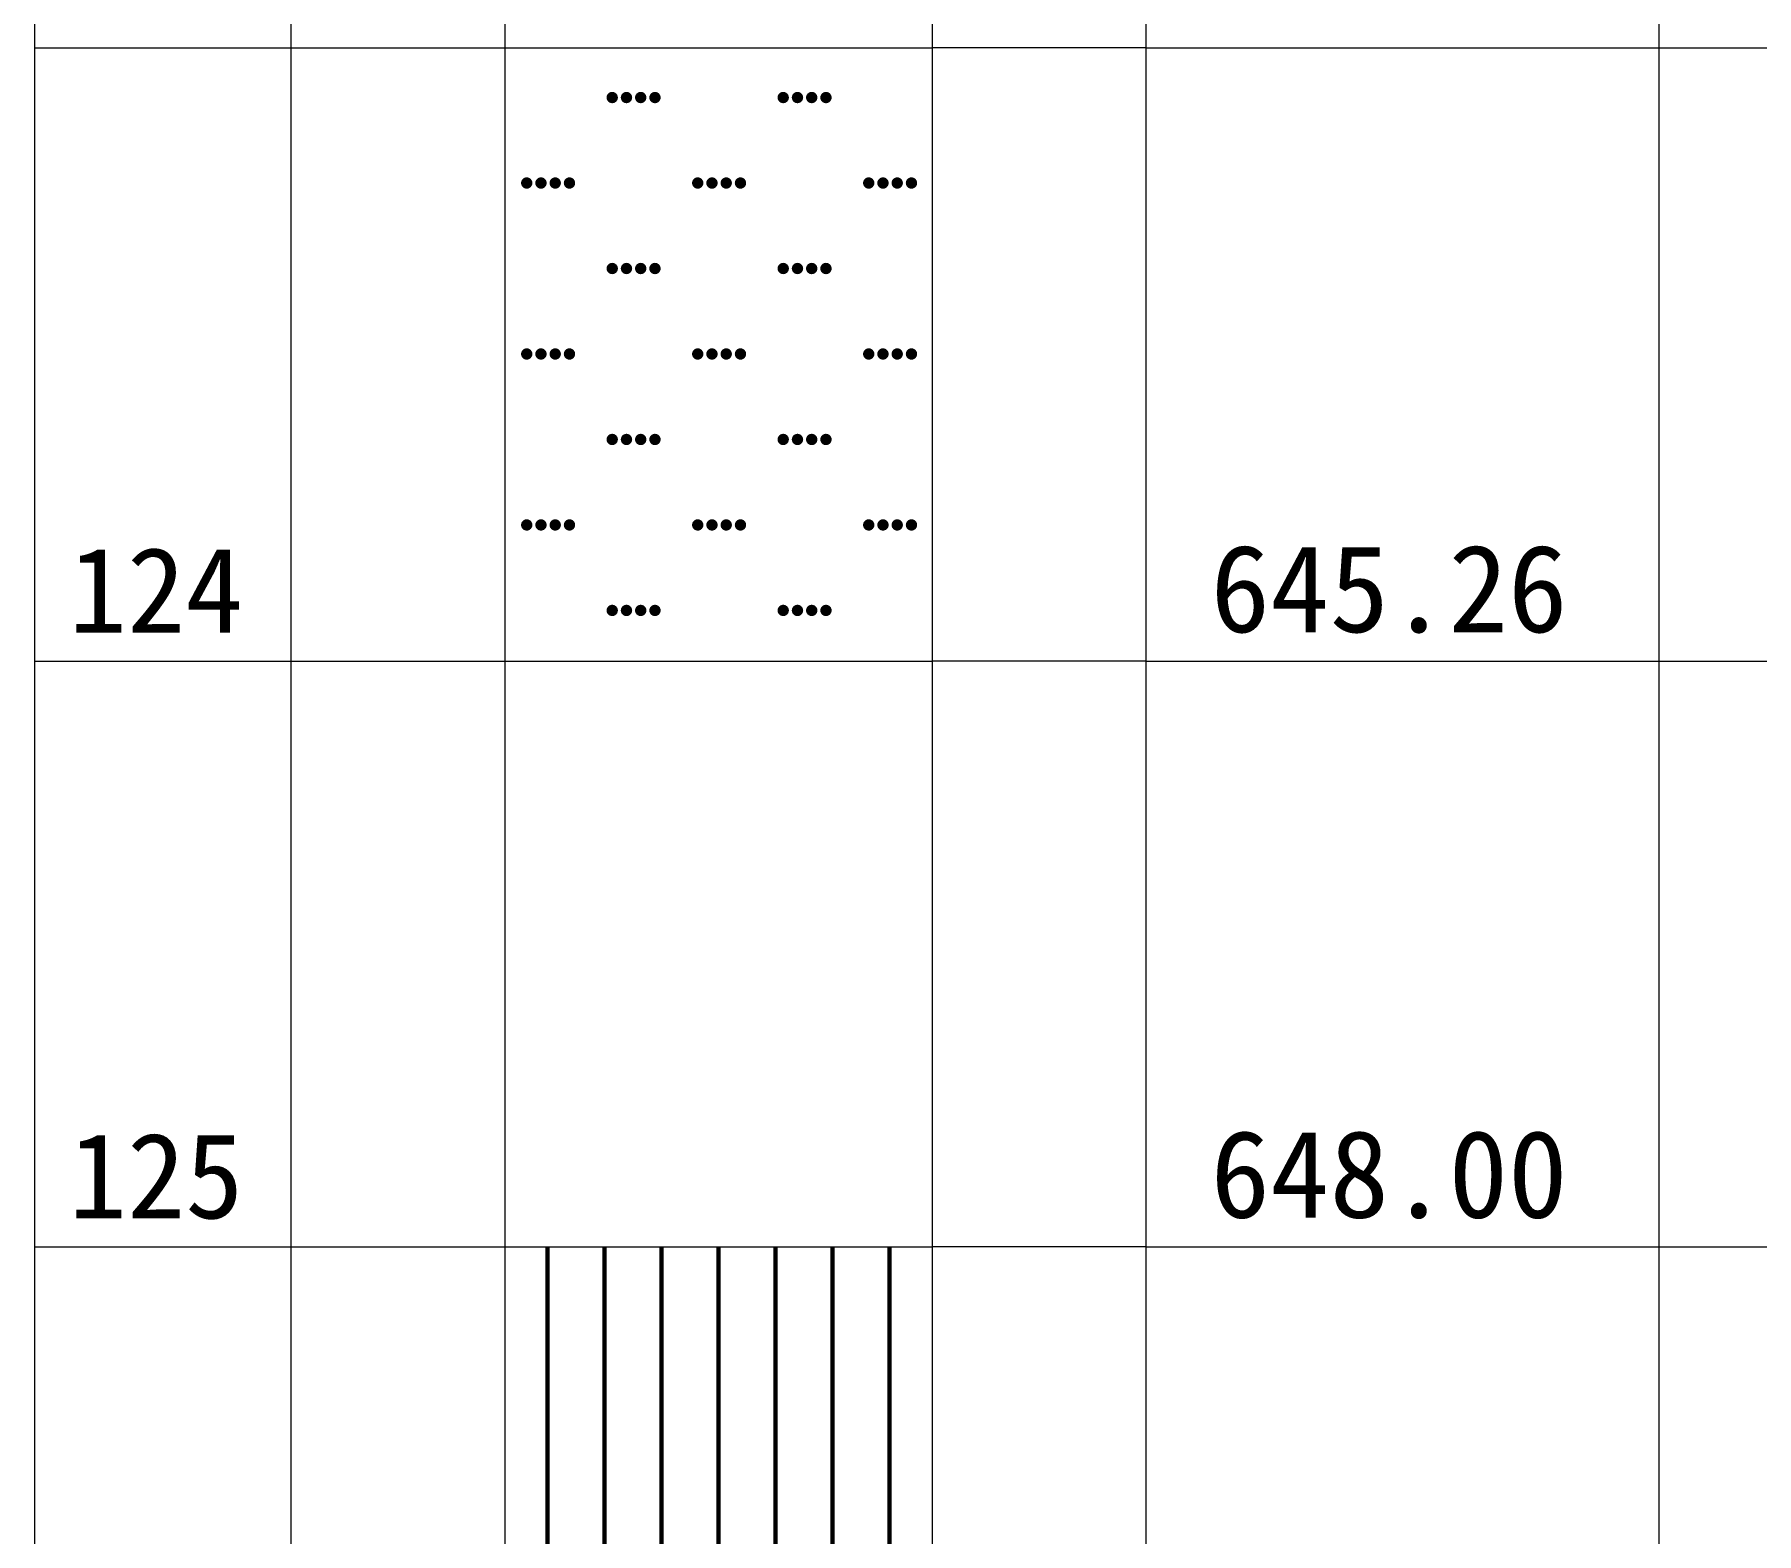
# Model space of a CAD drawing. Header units: inches. Extents: x -27 to 109, y -724 to 26.
# Drawn here: x 15.88 to 23.94, y -648.45 to -641.43 of the extents above; entities that cross this region are included whole.
import ezdxf

# ---------------------------------------------------------------- set-up
doc = ezdxf.new("R2010")
doc.units = ezdxf.units.IN
doc.header["$MEASUREMENT"] = 0
doc.layers.get('0').update_dxf_attribs({"lineweight": 0})
doc.styles.add('宋体', font='')
doc.styles.get('宋体').set_extended_font_data('宋体')

# ---------------------------------------------------------------- blocks, each defined once
blk = doc.blocks.new('lr_block_106')
at = {"true_color": 0x000000}
for points in [[(18.6105, -641.7326), (18.6114, -641.7257), (18.6105, -641.7187), (18.6078, -641.7123), (18.6035, -641.7069), (18.5981, -641.7026), (18.5917, -641.6999), (18.5847, -641.699), (18.5778, -641.6999), (18.5714, -641.7026), (18.5659, -641.7069), (18.5617, -641.7123), (18.559, -641.7187), (18.5581, -641.7257), (18.559, -641.7326), (18.5617, -641.739), (18.5659, -641.7445), (18.5714, -641.7487), (18.5778, -641.7514), (18.5847, -641.7523), (18.5917, -641.7514), (18.5981, -641.7487), (18.6035, -641.7445), (18.6078, -641.739)], [(18.6771, -641.7326), (18.6781, -641.7257), (18.6771, -641.7187), (18.6745, -641.7123), (18.6702, -641.7069), (18.6647, -641.7026), (18.6583, -641.6999), (18.6514, -641.699), (18.6445, -641.6999), (18.6381, -641.7026), (18.6326, -641.7069), (18.6283, -641.7123), (18.6257, -641.7187), (18.6247, -641.7257), (18.6257, -641.7326), (18.6283, -641.739), (18.6326, -641.7445), (18.6381, -641.7487), (18.6445, -641.7514), (18.6514, -641.7523), (18.6583, -641.7514), (18.6647, -641.7487), (18.6702, -641.7445), (18.6745, -641.739)], [(18.7438, -641.7326), (18.7447, -641.7257), (18.7438, -641.7187), (18.7411, -641.7123), (18.7369, -641.7069), (18.7314, -641.7026), (18.725, -641.6999), (18.7181, -641.699), (18.7111, -641.6999), (18.7047, -641.7026), (18.6993, -641.7069), (18.695, -641.7123), (18.6923, -641.7187), (18.6914, -641.7257), (18.6923, -641.7326), (18.695, -641.739), (18.6993, -641.7445), (18.7047, -641.7487), (18.7111, -641.7514), (18.7181, -641.7523), (18.725, -641.7514), (18.7314, -641.7487), (18.7369, -641.7445), (18.7411, -641.739)], [(18.8105, -641.7326), (18.8114, -641.7257), (18.8105, -641.7187), (18.8078, -641.7123), (18.8035, -641.7069), (18.7981, -641.7026), (18.7917, -641.6999), (18.7847, -641.699), (18.7778, -641.6999), (18.7714, -641.7026), (18.7659, -641.7069), (18.7617, -641.7123), (18.759, -641.7187), (18.7581, -641.7257), (18.759, -641.7326), (18.7617, -641.739), (18.7659, -641.7445), (18.7714, -641.7487), (18.7778, -641.7514), (18.7847, -641.7523), (18.7917, -641.7514), (18.7981, -641.7487), (18.8035, -641.7445), (18.8078, -641.739)], [(19.4105, -641.7326), (19.4114, -641.7257), (19.4105, -641.7187), (19.4078, -641.7123), (19.4035, -641.7069), (19.3981, -641.7026), (19.3917, -641.6999), (19.3847, -641.699), (19.3778, -641.6999), (19.3714, -641.7026), (19.3659, -641.7069), (19.3617, -641.7123), (19.359, -641.7187), (19.3581, -641.7257), (19.359, -641.7326), (19.3617, -641.739), (19.3659, -641.7445), (19.3714, -641.7487), (19.3778, -641.7514), (19.3847, -641.7523), (19.3917, -641.7514), (19.3981, -641.7487), (19.4035, -641.7445), (19.4078, -641.739)], [(19.4771, -641.7326), (19.4781, -641.7257), (19.4771, -641.7187), (19.4745, -641.7123), (19.4702, -641.7069), (19.4647, -641.7026), (19.4583, -641.6999), (19.4514, -641.699), (19.4445, -641.6999), (19.4381, -641.7026), (19.4326, -641.7069), (19.4283, -641.7123), (19.4257, -641.7187), (19.4247, -641.7257), (19.4257, -641.7326), (19.4283, -641.739), (19.4326, -641.7445), (19.4381, -641.7487), (19.4445, -641.7514), (19.4514, -641.7523), (19.4583, -641.7514), (19.4647, -641.7487), (19.4702, -641.7445), (19.4745, -641.739)], [(19.5438, -641.7326), (19.5447, -641.7257), (19.5438, -641.7187), (19.5411, -641.7123), (19.5369, -641.7069), (19.5314, -641.7026), (19.525, -641.6999), (19.5181, -641.699), (19.5111, -641.6999), (19.5047, -641.7026), (19.4993, -641.7069), (19.495, -641.7123), (19.4923, -641.7187), (19.4914, -641.7257), (19.4923, -641.7326), (19.495, -641.739), (19.4993, -641.7445), (19.5047, -641.7487), (19.5111, -641.7514), (19.5181, -641.7523), (19.525, -641.7514), (19.5314, -641.7487), (19.5369, -641.7445), (19.5411, -641.739)], [(19.6105, -641.7326), (19.6114, -641.7257), (19.6105, -641.7187), (19.6078, -641.7123), (19.6035, -641.7069), (19.5981, -641.7026), (19.5917, -641.6999), (19.5847, -641.699), (19.5778, -641.6999), (19.5714, -641.7026), (19.5659, -641.7069), (19.5617, -641.7123), (19.559, -641.7187), (19.5581, -641.7257), (19.559, -641.7326), (19.5617, -641.739), (19.5659, -641.7445), (19.5714, -641.7487), (19.5778, -641.7514), (19.5847, -641.7523), (19.5917, -641.7514), (19.5981, -641.7487), (19.6035, -641.7445), (19.6078, -641.739)], [(18.2105, -642.1326), (18.2114, -642.1257), (18.2105, -642.1187), (18.2078, -642.1123), (18.2035, -642.1069), (18.1981, -642.1026), (18.1917, -642.0999), (18.1847, -642.099), (18.1778, -642.0999), (18.1714, -642.1026), (18.1659, -642.1069), (18.1617, -642.1123), (18.159, -642.1187), (18.1581, -642.1257), (18.159, -642.1326), (18.1617, -642.139), (18.1659, -642.1445), (18.1714, -642.1487), (18.1778, -642.1514), (18.1847, -642.1523), (18.1917, -642.1514), (18.1981, -642.1487), (18.2035, -642.1445), (18.2078, -642.139)], [(18.2771, -642.1326), (18.2781, -642.1257), (18.2771, -642.1187), (18.2745, -642.1123), (18.2702, -642.1069), (18.2647, -642.1026), (18.2583, -642.0999), (18.2514, -642.099), (18.2445, -642.0999), (18.2381, -642.1026), (18.2326, -642.1069), (18.2283, -642.1123), (18.2257, -642.1187), (18.2247, -642.1257), (18.2257, -642.1326), (18.2283, -642.139), (18.2326, -642.1445), (18.2381, -642.1487), (18.2445, -642.1514), (18.2514, -642.1523), (18.2583, -642.1514), (18.2647, -642.1487), (18.2702, -642.1445), (18.2745, -642.139)], [(18.3438, -642.1326), (18.3447, -642.1257), (18.3438, -642.1187), (18.3411, -642.1123), (18.3369, -642.1069), (18.3314, -642.1026), (18.325, -642.0999), (18.3181, -642.099), (18.3111, -642.0999), (18.3047, -642.1026), (18.2993, -642.1069), (18.295, -642.1123), (18.2923, -642.1187), (18.2914, -642.1257), (18.2923, -642.1326), (18.295, -642.139), (18.2993, -642.1445), (18.3047, -642.1487), (18.3111, -642.1514), (18.3181, -642.1523), (18.325, -642.1514), (18.3314, -642.1487), (18.3369, -642.1445), (18.3411, -642.139)], [(18.4105, -642.1326), (18.4114, -642.1257), (18.4105, -642.1187), (18.4078, -642.1123), (18.4035, -642.1069), (18.3981, -642.1026), (18.3917, -642.0999), (18.3847, -642.099), (18.3778, -642.0999), (18.3714, -642.1026), (18.3659, -642.1069), (18.3617, -642.1123), (18.359, -642.1187), (18.3581, -642.1257), (18.359, -642.1326), (18.3617, -642.139), (18.3659, -642.1445), (18.3714, -642.1487), (18.3778, -642.1514), (18.3847, -642.1523), (18.3917, -642.1514), (18.3981, -642.1487), (18.4035, -642.1445), (18.4078, -642.139)], [(19.0105, -642.1326), (19.0114, -642.1257), (19.0105, -642.1187), (19.0078, -642.1123), (19.0035, -642.1069), (18.9981, -642.1026), (18.9917, -642.0999), (18.9847, -642.099), (18.9778, -642.0999), (18.9714, -642.1026), (18.9659, -642.1069), (18.9617, -642.1123), (18.959, -642.1187), (18.9581, -642.1257), (18.959, -642.1326), (18.9617, -642.139), (18.9659, -642.1445), (18.9714, -642.1487), (18.9778, -642.1514), (18.9847, -642.1523), (18.9917, -642.1514), (18.9981, -642.1487), (19.0035, -642.1445), (19.0078, -642.139)], [(19.0771, -642.1326), (19.0781, -642.1257), (19.0771, -642.1187), (19.0745, -642.1123), (19.0702, -642.1069), (19.0647, -642.1026), (19.0583, -642.0999), (19.0514, -642.099), (19.0445, -642.0999), (19.0381, -642.1026), (19.0326, -642.1069), (19.0283, -642.1123), (19.0257, -642.1187), (19.0247, -642.1257), (19.0257, -642.1326), (19.0283, -642.139), (19.0326, -642.1445), (19.0381, -642.1487), (19.0445, -642.1514), (19.0514, -642.1523), (19.0583, -642.1514), (19.0647, -642.1487), (19.0702, -642.1445), (19.0745, -642.139)], [(19.1438, -642.1326), (19.1447, -642.1257), (19.1438, -642.1187), (19.1411, -642.1123), (19.1369, -642.1069), (19.1314, -642.1026), (19.125, -642.0999), (19.1181, -642.099), (19.1111, -642.0999), (19.1047, -642.1026), (19.0993, -642.1069), (19.095, -642.1123), (19.0923, -642.1187), (19.0914, -642.1257), (19.0923, -642.1326), (19.095, -642.139), (19.0993, -642.1445), (19.1047, -642.1487), (19.1111, -642.1514), (19.1181, -642.1523), (19.125, -642.1514), (19.1314, -642.1487), (19.1369, -642.1445), (19.1411, -642.139)], [(19.2105, -642.1326), (19.2114, -642.1257), (19.2105, -642.1187), (19.2078, -642.1123), (19.2035, -642.1069), (19.1981, -642.1026), (19.1917, -642.0999), (19.1847, -642.099), (19.1778, -642.0999), (19.1714, -642.1026), (19.1659, -642.1069), (19.1617, -642.1123), (19.159, -642.1187), (19.1581, -642.1257), (19.159, -642.1326), (19.1617, -642.139), (19.1659, -642.1445), (19.1714, -642.1487), (19.1778, -642.1514), (19.1847, -642.1523), (19.1917, -642.1514), (19.1981, -642.1487), (19.2035, -642.1445), (19.2078, -642.139)], [(19.8105, -642.1326), (19.8114, -642.1257), (19.8105, -642.1187), (19.8078, -642.1123), (19.8035, -642.1069), (19.7981, -642.1026), (19.7917, -642.0999), (19.7847, -642.099), (19.7778, -642.0999), (19.7714, -642.1026), (19.7659, -642.1069), (19.7617, -642.1123), (19.759, -642.1187), (19.7581, -642.1257), (19.759, -642.1326), (19.7617, -642.139), (19.7659, -642.1445), (19.7714, -642.1487), (19.7778, -642.1514), (19.7847, -642.1523), (19.7917, -642.1514), (19.7981, -642.1487), (19.8035, -642.1445), (19.8078, -642.139)], [(19.8771, -642.1326), (19.8781, -642.1257), (19.8771, -642.1187), (19.8745, -642.1123), (19.8702, -642.1069), (19.8647, -642.1026), (19.8583, -642.0999), (19.8514, -642.099), (19.8445, -642.0999), (19.8381, -642.1026), (19.8326, -642.1069), (19.8283, -642.1123), (19.8257, -642.1187), (19.8247, -642.1257), (19.8257, -642.1326), (19.8283, -642.139), (19.8326, -642.1445), (19.8381, -642.1487), (19.8445, -642.1514), (19.8514, -642.1523), (19.8583, -642.1514), (19.8647, -642.1487), (19.8702, -642.1445), (19.8745, -642.139)], [(19.9438, -642.1326), (19.9447, -642.1257), (19.9438, -642.1187), (19.9411, -642.1123), (19.9369, -642.1069), (19.9314, -642.1026), (19.925, -642.0999), (19.9181, -642.099), (19.9111, -642.0999), (19.9047, -642.1026), (19.8993, -642.1069), (19.895, -642.1123), (19.8923, -642.1187), (19.8914, -642.1257), (19.8923, -642.1326), (19.895, -642.139), (19.8993, -642.1445), (19.9047, -642.1487), (19.9111, -642.1514), (19.9181, -642.1523), (19.925, -642.1514), (19.9314, -642.1487), (19.9369, -642.1445), (19.9411, -642.139)], [(20.0105, -642.1326), (20.0114, -642.1257), (20.0105, -642.1187), (20.0078, -642.1123), (20.0035, -642.1069), (19.9981, -642.1026), (19.9917, -642.0999), (19.9847, -642.099), (19.9778, -642.0999), (19.9714, -642.1026), (19.9659, -642.1069), (19.9617, -642.1123), (19.959, -642.1187), (19.9581, -642.1257), (19.959, -642.1326), (19.9617, -642.139), (19.9659, -642.1445), (19.9714, -642.1487), (19.9778, -642.1514), (19.9847, -642.1523), (19.9917, -642.1514), (19.9981, -642.1487), (20.0035, -642.1445), (20.0078, -642.139)], [(18.6105, -642.5326), (18.6114, -642.5257), (18.6105, -642.5187), (18.6078, -642.5123), (18.6035, -642.5069), (18.5981, -642.5026), (18.5917, -642.4999), (18.5847, -642.499), (18.5778, -642.4999), (18.5714, -642.5026), (18.5659, -642.5069), (18.5617, -642.5123), (18.559, -642.5187), (18.5581, -642.5257), (18.559, -642.5326), (18.5617, -642.539), (18.5659, -642.5445), (18.5714, -642.5487), (18.5778, -642.5514), (18.5847, -642.5523), (18.5917, -642.5514), (18.5981, -642.5487), (18.6035, -642.5445), (18.6078, -642.539)], [(18.6771, -642.5326), (18.6781, -642.5257), (18.6771, -642.5187), (18.6745, -642.5123), (18.6702, -642.5069), (18.6647, -642.5026), (18.6583, -642.4999), (18.6514, -642.499), (18.6445, -642.4999), (18.6381, -642.5026), (18.6326, -642.5069), (18.6283, -642.5123), (18.6257, -642.5187), (18.6247, -642.5257), (18.6257, -642.5326), (18.6283, -642.539), (18.6326, -642.5445), (18.6381, -642.5487), (18.6445, -642.5514), (18.6514, -642.5523), (18.6583, -642.5514), (18.6647, -642.5487), (18.6702, -642.5445), (18.6745, -642.539)], [(18.7438, -642.5326), (18.7447, -642.5257), (18.7438, -642.5187), (18.7411, -642.5123), (18.7369, -642.5069), (18.7314, -642.5026), (18.725, -642.4999), (18.7181, -642.499), (18.7111, -642.4999), (18.7047, -642.5026), (18.6993, -642.5069), (18.695, -642.5123), (18.6923, -642.5187), (18.6914, -642.5257), (18.6923, -642.5326), (18.695, -642.539), (18.6993, -642.5445), (18.7047, -642.5487), (18.7111, -642.5514), (18.7181, -642.5523), (18.725, -642.5514), (18.7314, -642.5487), (18.7369, -642.5445), (18.7411, -642.539)], [(18.8105, -642.5326), (18.8114, -642.5257), (18.8105, -642.5187), (18.8078, -642.5123), (18.8035, -642.5069), (18.7981, -642.5026), (18.7917, -642.4999), (18.7847, -642.499), (18.7778, -642.4999), (18.7714, -642.5026), (18.7659, -642.5069), (18.7617, -642.5123), (18.759, -642.5187), (18.7581, -642.5257), (18.759, -642.5326), (18.7617, -642.539), (18.7659, -642.5445), (18.7714, -642.5487), (18.7778, -642.5514), (18.7847, -642.5523), (18.7917, -642.5514), (18.7981, -642.5487), (18.8035, -642.5445), (18.8078, -642.539)], [(19.4105, -642.5326), (19.4114, -642.5257), (19.4105, -642.5187), (19.4078, -642.5123), (19.4035, -642.5069), (19.3981, -642.5026), (19.3917, -642.4999), (19.3847, -642.499), (19.3778, -642.4999), (19.3714, -642.5026), (19.3659, -642.5069), (19.3617, -642.5123), (19.359, -642.5187), (19.3581, -642.5257), (19.359, -642.5326), (19.3617, -642.539), (19.3659, -642.5445), (19.3714, -642.5487), (19.3778, -642.5514), (19.3847, -642.5523), (19.3917, -642.5514), (19.3981, -642.5487), (19.4035, -642.5445), (19.4078, -642.539)], [(19.4771, -642.5326), (19.4781, -642.5257), (19.4771, -642.5187), (19.4745, -642.5123), (19.4702, -642.5069), (19.4647, -642.5026), (19.4583, -642.4999), (19.4514, -642.499), (19.4445, -642.4999), (19.4381, -642.5026), (19.4326, -642.5069), (19.4283, -642.5123), (19.4257, -642.5187), (19.4247, -642.5257), (19.4257, -642.5326), (19.4283, -642.539), (19.4326, -642.5445), (19.4381, -642.5487), (19.4445, -642.5514), (19.4514, -642.5523), (19.4583, -642.5514), (19.4647, -642.5487), (19.4702, -642.5445), (19.4745, -642.539)], [(19.5438, -642.5326), (19.5447, -642.5257), (19.5438, -642.5187), (19.5411, -642.5123), (19.5369, -642.5069), (19.5314, -642.5026), (19.525, -642.4999), (19.5181, -642.499), (19.5111, -642.4999), (19.5047, -642.5026), (19.4993, -642.5069), (19.495, -642.5123), (19.4923, -642.5187), (19.4914, -642.5257), (19.4923, -642.5326), (19.495, -642.539), (19.4993, -642.5445), (19.5047, -642.5487), (19.5111, -642.5514), (19.5181, -642.5523), (19.525, -642.5514), (19.5314, -642.5487), (19.5369, -642.5445), (19.5411, -642.539)], [(19.6105, -642.5326), (19.6114, -642.5257), (19.6105, -642.5187), (19.6078, -642.5123), (19.6035, -642.5069), (19.5981, -642.5026), (19.5917, -642.4999), (19.5847, -642.499), (19.5778, -642.4999), (19.5714, -642.5026), (19.5659, -642.5069), (19.5617, -642.5123), (19.559, -642.5187), (19.5581, -642.5257), (19.559, -642.5326), (19.5617, -642.539), (19.5659, -642.5445), (19.5714, -642.5487), (19.5778, -642.5514), (19.5847, -642.5523), (19.5917, -642.5514), (19.5981, -642.5487), (19.6035, -642.5445), (19.6078, -642.539)], [(18.2105, -642.9326), (18.2114, -642.9257), (18.2105, -642.9187), (18.2078, -642.9123), (18.2035, -642.9069), (18.1981, -642.9026), (18.1917, -642.8999), (18.1847, -642.899), (18.1778, -642.8999), (18.1714, -642.9026), (18.1659, -642.9069), (18.1617, -642.9123), (18.159, -642.9187), (18.1581, -642.9257), (18.159, -642.9326), (18.1617, -642.939), (18.1659, -642.9445), (18.1714, -642.9487), (18.1778, -642.9514), (18.1847, -642.9523), (18.1917, -642.9514), (18.1981, -642.9487), (18.2035, -642.9445), (18.2078, -642.939)], [(18.2771, -642.9326), (18.2781, -642.9257), (18.2771, -642.9187), (18.2745, -642.9123), (18.2702, -642.9069), (18.2647, -642.9026), (18.2583, -642.8999), (18.2514, -642.899), (18.2445, -642.8999), (18.2381, -642.9026), (18.2326, -642.9069), (18.2283, -642.9123), (18.2257, -642.9187), (18.2247, -642.9257), (18.2257, -642.9326), (18.2283, -642.939), (18.2326, -642.9445), (18.2381, -642.9487), (18.2445, -642.9514), (18.2514, -642.9523), (18.2583, -642.9514), (18.2647, -642.9487), (18.2702, -642.9445), (18.2745, -642.939)], [(18.3438, -642.9326), (18.3447, -642.9257), (18.3438, -642.9187), (18.3411, -642.9123), (18.3369, -642.9069), (18.3314, -642.9026), (18.325, -642.8999), (18.3181, -642.899), (18.3111, -642.8999), (18.3047, -642.9026), (18.2993, -642.9069), (18.295, -642.9123), (18.2923, -642.9187), (18.2914, -642.9257), (18.2923, -642.9326), (18.295, -642.939), (18.2993, -642.9445), (18.3047, -642.9487), (18.3111, -642.9514), (18.3181, -642.9523), (18.325, -642.9514), (18.3314, -642.9487), (18.3369, -642.9445), (18.3411, -642.939)], [(18.4105, -642.9326), (18.4114, -642.9257), (18.4105, -642.9187), (18.4078, -642.9123), (18.4035, -642.9069), (18.3981, -642.9026), (18.3917, -642.8999), (18.3847, -642.899), (18.3778, -642.8999), (18.3714, -642.9026), (18.3659, -642.9069), (18.3617, -642.9123), (18.359, -642.9187), (18.3581, -642.9257), (18.359, -642.9326), (18.3617, -642.939), (18.3659, -642.9445), (18.3714, -642.9487), (18.3778, -642.9514), (18.3847, -642.9523), (18.3917, -642.9514), (18.3981, -642.9487), (18.4035, -642.9445), (18.4078, -642.939)], [(19.0105, -642.9326), (19.0114, -642.9257), (19.0105, -642.9187), (19.0078, -642.9123), (19.0035, -642.9069), (18.9981, -642.9026), (18.9917, -642.8999), (18.9847, -642.899), (18.9778, -642.8999), (18.9714, -642.9026), (18.9659, -642.9069), (18.9617, -642.9123), (18.959, -642.9187), (18.9581, -642.9257), (18.959, -642.9326), (18.9617, -642.939), (18.9659, -642.9445), (18.9714, -642.9487), (18.9778, -642.9514), (18.9847, -642.9523), (18.9917, -642.9514), (18.9981, -642.9487), (19.0035, -642.9445), (19.0078, -642.939)], [(19.0771, -642.9326), (19.0781, -642.9257), (19.0771, -642.9187), (19.0745, -642.9123), (19.0702, -642.9069), (19.0647, -642.9026), (19.0583, -642.8999), (19.0514, -642.899), (19.0445, -642.8999), (19.0381, -642.9026), (19.0326, -642.9069), (19.0283, -642.9123), (19.0257, -642.9187), (19.0247, -642.9257), (19.0257, -642.9326), (19.0283, -642.939), (19.0326, -642.9445), (19.0381, -642.9487), (19.0445, -642.9514), (19.0514, -642.9523), (19.0583, -642.9514), (19.0647, -642.9487), (19.0702, -642.9445), (19.0745, -642.939)], [(19.1438, -642.9326), (19.1447, -642.9257), (19.1438, -642.9187), (19.1411, -642.9123), (19.1369, -642.9069), (19.1314, -642.9026), (19.125, -642.8999), (19.1181, -642.899), (19.1111, -642.8999), (19.1047, -642.9026), (19.0993, -642.9069), (19.095, -642.9123), (19.0923, -642.9187), (19.0914, -642.9257), (19.0923, -642.9326), (19.095, -642.939), (19.0993, -642.9445), (19.1047, -642.9487), (19.1111, -642.9514), (19.1181, -642.9523), (19.125, -642.9514), (19.1314, -642.9487), (19.1369, -642.9445), (19.1411, -642.939)], [(19.2105, -642.9326), (19.2114, -642.9257), (19.2105, -642.9187), (19.2078, -642.9123), (19.2035, -642.9069), (19.1981, -642.9026), (19.1917, -642.8999), (19.1847, -642.899), (19.1778, -642.8999), (19.1714, -642.9026), (19.1659, -642.9069), (19.1617, -642.9123), (19.159, -642.9187), (19.1581, -642.9257), (19.159, -642.9326), (19.1617, -642.939), (19.1659, -642.9445), (19.1714, -642.9487), (19.1778, -642.9514), (19.1847, -642.9523), (19.1917, -642.9514), (19.1981, -642.9487), (19.2035, -642.9445), (19.2078, -642.939)], [(19.8105, -642.9326), (19.8114, -642.9257), (19.8105, -642.9187), (19.8078, -642.9123), (19.8035, -642.9069), (19.7981, -642.9026), (19.7917, -642.8999), (19.7847, -642.899), (19.7778, -642.8999), (19.7714, -642.9026), (19.7659, -642.9069), (19.7617, -642.9123), (19.759, -642.9187), (19.7581, -642.9257), (19.759, -642.9326), (19.7617, -642.939), (19.7659, -642.9445), (19.7714, -642.9487), (19.7778, -642.9514), (19.7847, -642.9523), (19.7917, -642.9514), (19.7981, -642.9487), (19.8035, -642.9445), (19.8078, -642.939)], [(19.8771, -642.9326), (19.8781, -642.9257), (19.8771, -642.9187), (19.8745, -642.9123), (19.8702, -642.9069), (19.8647, -642.9026), (19.8583, -642.8999), (19.8514, -642.899), (19.8445, -642.8999), (19.8381, -642.9026), (19.8326, -642.9069), (19.8283, -642.9123), (19.8257, -642.9187), (19.8247, -642.9257), (19.8257, -642.9326), (19.8283, -642.939), (19.8326, -642.9445), (19.8381, -642.9487), (19.8445, -642.9514), (19.8514, -642.9523), (19.8583, -642.9514), (19.8647, -642.9487), (19.8702, -642.9445), (19.8745, -642.939)], [(19.9438, -642.9326), (19.9447, -642.9257), (19.9438, -642.9187), (19.9411, -642.9123), (19.9369, -642.9069), (19.9314, -642.9026), (19.925, -642.8999), (19.9181, -642.899), (19.9111, -642.8999), (19.9047, -642.9026), (19.8993, -642.9069), (19.895, -642.9123), (19.8923, -642.9187), (19.8914, -642.9257), (19.8923, -642.9326), (19.895, -642.939), (19.8993, -642.9445), (19.9047, -642.9487), (19.9111, -642.9514), (19.9181, -642.9523), (19.925, -642.9514), (19.9314, -642.9487), (19.9369, -642.9445), (19.9411, -642.939)], [(20.0105, -642.9326), (20.0114, -642.9257), (20.0105, -642.9187), (20.0078, -642.9123), (20.0035, -642.9069), (19.9981, -642.9026), (19.9917, -642.8999), (19.9847, -642.899), (19.9778, -642.8999), (19.9714, -642.9026), (19.9659, -642.9069), (19.9617, -642.9123), (19.959, -642.9187), (19.9581, -642.9257), (19.959, -642.9326), (19.9617, -642.939), (19.9659, -642.9445), (19.9714, -642.9487), (19.9778, -642.9514), (19.9847, -642.9523), (19.9917, -642.9514), (19.9981, -642.9487), (20.0035, -642.9445), (20.0078, -642.939)], [(18.6105, -643.3326), (18.6114, -643.3257), (18.6105, -643.3187), (18.6078, -643.3123), (18.6035, -643.3069), (18.5981, -643.3026), (18.5917, -643.2999), (18.5847, -643.299), (18.5778, -643.2999), (18.5714, -643.3026), (18.5659, -643.3069), (18.5617, -643.3123), (18.559, -643.3187), (18.5581, -643.3257), (18.559, -643.3326), (18.5617, -643.339), (18.5659, -643.3445), (18.5714, -643.3487), (18.5778, -643.3514), (18.5847, -643.3523), (18.5917, -643.3514), (18.5981, -643.3487), (18.6035, -643.3445), (18.6078, -643.339)], [(18.6771, -643.3326), (18.6781, -643.3257), (18.6771, -643.3187), (18.6745, -643.3123), (18.6702, -643.3069), (18.6647, -643.3026), (18.6583, -643.2999), (18.6514, -643.299), (18.6445, -643.2999), (18.6381, -643.3026), (18.6326, -643.3069), (18.6283, -643.3123), (18.6257, -643.3187), (18.6247, -643.3257), (18.6257, -643.3326), (18.6283, -643.339), (18.6326, -643.3445), (18.6381, -643.3487), (18.6445, -643.3514), (18.6514, -643.3523), (18.6583, -643.3514), (18.6647, -643.3487), (18.6702, -643.3445), (18.6745, -643.339)], [(18.7438, -643.3326), (18.7447, -643.3257), (18.7438, -643.3187), (18.7411, -643.3123), (18.7369, -643.3069), (18.7314, -643.3026), (18.725, -643.2999), (18.7181, -643.299), (18.7111, -643.2999), (18.7047, -643.3026), (18.6993, -643.3069), (18.695, -643.3123), (18.6923, -643.3187), (18.6914, -643.3257), (18.6923, -643.3326), (18.695, -643.339), (18.6993, -643.3445), (18.7047, -643.3487), (18.7111, -643.3514), (18.7181, -643.3523), (18.725, -643.3514), (18.7314, -643.3487), (18.7369, -643.3445), (18.7411, -643.339)], [(18.8105, -643.3326), (18.8114, -643.3257), (18.8105, -643.3187), (18.8078, -643.3123), (18.8035, -643.3069), (18.7981, -643.3026), (18.7917, -643.2999), (18.7847, -643.299), (18.7778, -643.2999), (18.7714, -643.3026), (18.7659, -643.3069), (18.7617, -643.3123), (18.759, -643.3187), (18.7581, -643.3257), (18.759, -643.3326), (18.7617, -643.339), (18.7659, -643.3445), (18.7714, -643.3487), (18.7778, -643.3514), (18.7847, -643.3523), (18.7917, -643.3514), (18.7981, -643.3487), (18.8035, -643.3445), (18.8078, -643.339)], [(19.4105, -643.3326), (19.4114, -643.3257), (19.4105, -643.3187), (19.4078, -643.3123), (19.4035, -643.3069), (19.3981, -643.3026), (19.3917, -643.2999), (19.3847, -643.299), (19.3778, -643.2999), (19.3714, -643.3026), (19.3659, -643.3069), (19.3617, -643.3123), (19.359, -643.3187), (19.3581, -643.3257), (19.359, -643.3326), (19.3617, -643.339), (19.3659, -643.3445), (19.3714, -643.3487), (19.3778, -643.3514), (19.3847, -643.3523), (19.3917, -643.3514), (19.3981, -643.3487), (19.4035, -643.3445), (19.4078, -643.339)], [(19.4771, -643.3326), (19.4781, -643.3257), (19.4771, -643.3187), (19.4745, -643.3123), (19.4702, -643.3069), (19.4647, -643.3026), (19.4583, -643.2999), (19.4514, -643.299), (19.4445, -643.2999), (19.4381, -643.3026), (19.4326, -643.3069), (19.4283, -643.3123), (19.4257, -643.3187), (19.4247, -643.3257), (19.4257, -643.3326), (19.4283, -643.339), (19.4326, -643.3445), (19.4381, -643.3487), (19.4445, -643.3514), (19.4514, -643.3523), (19.4583, -643.3514), (19.4647, -643.3487), (19.4702, -643.3445), (19.4745, -643.339)], [(19.5438, -643.3326), (19.5447, -643.3257), (19.5438, -643.3187), (19.5411, -643.3123), (19.5369, -643.3069), (19.5314, -643.3026), (19.525, -643.2999), (19.5181, -643.299), (19.5111, -643.2999), (19.5047, -643.3026), (19.4993, -643.3069), (19.495, -643.3123), (19.4923, -643.3187), (19.4914, -643.3257), (19.4923, -643.3326), (19.495, -643.339), (19.4993, -643.3445), (19.5047, -643.3487), (19.5111, -643.3514), (19.5181, -643.3523), (19.525, -643.3514), (19.5314, -643.3487), (19.5369, -643.3445), (19.5411, -643.339)], [(19.6105, -643.3326), (19.6114, -643.3257), (19.6105, -643.3187), (19.6078, -643.3123), (19.6035, -643.3069), (19.5981, -643.3026), (19.5917, -643.2999), (19.5847, -643.299), (19.5778, -643.2999), (19.5714, -643.3026), (19.5659, -643.3069), (19.5617, -643.3123), (19.559, -643.3187), (19.5581, -643.3257), (19.559, -643.3326), (19.5617, -643.339), (19.5659, -643.3445), (19.5714, -643.3487), (19.5778, -643.3514), (19.5847, -643.3523), (19.5917, -643.3514), (19.5981, -643.3487), (19.6035, -643.3445), (19.6078, -643.339)], [(18.2105, -643.7326), (18.2114, -643.7257), (18.2105, -643.7187), (18.2078, -643.7123), (18.2035, -643.7069), (18.1981, -643.7026), (18.1917, -643.6999), (18.1847, -643.699), (18.1778, -643.6999), (18.1714, -643.7026), (18.1659, -643.7069), (18.1617, -643.7123), (18.159, -643.7187), (18.1581, -643.7257), (18.159, -643.7326), (18.1617, -643.739), (18.1659, -643.7445), (18.1714, -643.7487), (18.1778, -643.7514), (18.1847, -643.7523), (18.1917, -643.7514), (18.1981, -643.7487), (18.2035, -643.7445), (18.2078, -643.739)], [(18.2771, -643.7326), (18.2781, -643.7257), (18.2771, -643.7187), (18.2745, -643.7123), (18.2702, -643.7069), (18.2647, -643.7026), (18.2583, -643.6999), (18.2514, -643.699), (18.2445, -643.6999), (18.2381, -643.7026), (18.2326, -643.7069), (18.2283, -643.7123), (18.2257, -643.7187), (18.2247, -643.7257), (18.2257, -643.7326), (18.2283, -643.739), (18.2326, -643.7445), (18.2381, -643.7487), (18.2445, -643.7514), (18.2514, -643.7523), (18.2583, -643.7514), (18.2647, -643.7487), (18.2702, -643.7445), (18.2745, -643.739)], [(18.3438, -643.7326), (18.3447, -643.7257), (18.3438, -643.7187), (18.3411, -643.7123), (18.3369, -643.7069), (18.3314, -643.7026), (18.325, -643.6999), (18.3181, -643.699), (18.3111, -643.6999), (18.3047, -643.7026), (18.2993, -643.7069), (18.295, -643.7123), (18.2923, -643.7187), (18.2914, -643.7257), (18.2923, -643.7326), (18.295, -643.739), (18.2993, -643.7445), (18.3047, -643.7487), (18.3111, -643.7514), (18.3181, -643.7523), (18.325, -643.7514), (18.3314, -643.7487), (18.3369, -643.7445), (18.3411, -643.739)], [(18.4105, -643.7326), (18.4114, -643.7257), (18.4105, -643.7187), (18.4078, -643.7123), (18.4035, -643.7069), (18.3981, -643.7026), (18.3917, -643.6999), (18.3847, -643.699), (18.3778, -643.6999), (18.3714, -643.7026), (18.3659, -643.7069), (18.3617, -643.7123), (18.359, -643.7187), (18.3581, -643.7257), (18.359, -643.7326), (18.3617, -643.739), (18.3659, -643.7445), (18.3714, -643.7487), (18.3778, -643.7514), (18.3847, -643.7523), (18.3917, -643.7514), (18.3981, -643.7487), (18.4035, -643.7445), (18.4078, -643.739)], [(19.0105, -643.7326), (19.0114, -643.7257), (19.0105, -643.7187), (19.0078, -643.7123), (19.0035, -643.7069), (18.9981, -643.7026), (18.9917, -643.6999), (18.9847, -643.699), (18.9778, -643.6999), (18.9714, -643.7026), (18.9659, -643.7069), (18.9617, -643.7123), (18.959, -643.7187), (18.9581, -643.7257), (18.959, -643.7326), (18.9617, -643.739), (18.9659, -643.7445), (18.9714, -643.7487), (18.9778, -643.7514), (18.9847, -643.7523), (18.9917, -643.7514), (18.9981, -643.7487), (19.0035, -643.7445), (19.0078, -643.739)], [(19.0771, -643.7326), (19.0781, -643.7257), (19.0771, -643.7187), (19.0745, -643.7123), (19.0702, -643.7069), (19.0647, -643.7026), (19.0583, -643.6999), (19.0514, -643.699), (19.0445, -643.6999), (19.0381, -643.7026), (19.0326, -643.7069), (19.0283, -643.7123), (19.0257, -643.7187), (19.0247, -643.7257), (19.0257, -643.7326), (19.0283, -643.739), (19.0326, -643.7445), (19.0381, -643.7487), (19.0445, -643.7514), (19.0514, -643.7523), (19.0583, -643.7514), (19.0647, -643.7487), (19.0702, -643.7445), (19.0745, -643.739)], [(19.1438, -643.7326), (19.1447, -643.7257), (19.1438, -643.7187), (19.1411, -643.7123), (19.1369, -643.7069), (19.1314, -643.7026), (19.125, -643.6999), (19.1181, -643.699), (19.1111, -643.6999), (19.1047, -643.7026), (19.0993, -643.7069), (19.095, -643.7123), (19.0923, -643.7187), (19.0914, -643.7257), (19.0923, -643.7326), (19.095, -643.739), (19.0993, -643.7445), (19.1047, -643.7487), (19.1111, -643.7514), (19.1181, -643.7523), (19.125, -643.7514), (19.1314, -643.7487), (19.1369, -643.7445), (19.1411, -643.739)], [(19.2105, -643.7326), (19.2114, -643.7257), (19.2105, -643.7187), (19.2078, -643.7123), (19.2035, -643.7069), (19.1981, -643.7026), (19.1917, -643.6999), (19.1847, -643.699), (19.1778, -643.6999), (19.1714, -643.7026), (19.1659, -643.7069), (19.1617, -643.7123), (19.159, -643.7187), (19.1581, -643.7257), (19.159, -643.7326), (19.1617, -643.739), (19.1659, -643.7445), (19.1714, -643.7487), (19.1778, -643.7514), (19.1847, -643.7523), (19.1917, -643.7514), (19.1981, -643.7487), (19.2035, -643.7445), (19.2078, -643.739)], [(19.8105, -643.7326), (19.8114, -643.7257), (19.8105, -643.7187), (19.8078, -643.7123), (19.8035, -643.7069), (19.7981, -643.7026), (19.7917, -643.6999), (19.7847, -643.699), (19.7778, -643.6999), (19.7714, -643.7026), (19.7659, -643.7069), (19.7617, -643.7123), (19.759, -643.7187), (19.7581, -643.7257), (19.759, -643.7326), (19.7617, -643.739), (19.7659, -643.7445), (19.7714, -643.7487), (19.7778, -643.7514), (19.7847, -643.7523), (19.7917, -643.7514), (19.7981, -643.7487), (19.8035, -643.7445), (19.8078, -643.739)], [(19.8771, -643.7326), (19.8781, -643.7257), (19.8771, -643.7187), (19.8745, -643.7123), (19.8702, -643.7069), (19.8647, -643.7026), (19.8583, -643.6999), (19.8514, -643.699), (19.8445, -643.6999), (19.8381, -643.7026), (19.8326, -643.7069), (19.8283, -643.7123), (19.8257, -643.7187), (19.8247, -643.7257), (19.8257, -643.7326), (19.8283, -643.739), (19.8326, -643.7445), (19.8381, -643.7487), (19.8445, -643.7514), (19.8514, -643.7523), (19.8583, -643.7514), (19.8647, -643.7487), (19.8702, -643.7445), (19.8745, -643.739)], [(19.9438, -643.7326), (19.9447, -643.7257), (19.9438, -643.7187), (19.9411, -643.7123), (19.9369, -643.7069), (19.9314, -643.7026), (19.925, -643.6999), (19.9181, -643.699), (19.9111, -643.6999), (19.9047, -643.7026), (19.8993, -643.7069), (19.895, -643.7123), (19.8923, -643.7187), (19.8914, -643.7257), (19.8923, -643.7326), (19.895, -643.739), (19.8993, -643.7445), (19.9047, -643.7487), (19.9111, -643.7514), (19.9181, -643.7523), (19.925, -643.7514), (19.9314, -643.7487), (19.9369, -643.7445), (19.9411, -643.739)], [(20.0105, -643.7326), (20.0114, -643.7257), (20.0105, -643.7187), (20.0078, -643.7123), (20.0035, -643.7069), (19.9981, -643.7026), (19.9917, -643.6999), (19.9847, -643.699), (19.9778, -643.6999), (19.9714, -643.7026), (19.9659, -643.7069), (19.9617, -643.7123), (19.959, -643.7187), (19.9581, -643.7257), (19.959, -643.7326), (19.9617, -643.739), (19.9659, -643.7445), (19.9714, -643.7487), (19.9778, -643.7514), (19.9847, -643.7523), (19.9917, -643.7514), (19.9981, -643.7487), (20.0035, -643.7445), (20.0078, -643.739)], [(18.6105, -644.1326), (18.6114, -644.1257), (18.6105, -644.1187), (18.6078, -644.1123), (18.6035, -644.1069), (18.5981, -644.1026), (18.5917, -644.0999), (18.5847, -644.099), (18.5778, -644.0999), (18.5714, -644.1026), (18.5659, -644.1069), (18.5617, -644.1123), (18.559, -644.1187), (18.5581, -644.1257), (18.559, -644.1326), (18.5617, -644.139), (18.5659, -644.1445), (18.5714, -644.1487), (18.5778, -644.1514), (18.5847, -644.1523), (18.5917, -644.1514), (18.5981, -644.1487), (18.6035, -644.1445), (18.6078, -644.139)], [(18.6771, -644.1326), (18.6781, -644.1257), (18.6771, -644.1187), (18.6745, -644.1123), (18.6702, -644.1069), (18.6647, -644.1026), (18.6583, -644.0999), (18.6514, -644.099), (18.6445, -644.0999), (18.6381, -644.1026), (18.6326, -644.1069), (18.6283, -644.1123), (18.6257, -644.1187), (18.6247, -644.1257), (18.6257, -644.1326), (18.6283, -644.139), (18.6326, -644.1445), (18.6381, -644.1487), (18.6445, -644.1514), (18.6514, -644.1523), (18.6583, -644.1514), (18.6647, -644.1487), (18.6702, -644.1445), (18.6745, -644.139)], [(18.7438, -644.1326), (18.7447, -644.1257), (18.7438, -644.1187), (18.7411, -644.1123), (18.7369, -644.1069), (18.7314, -644.1026), (18.725, -644.0999), (18.7181, -644.099), (18.7111, -644.0999), (18.7047, -644.1026), (18.6993, -644.1069), (18.695, -644.1123), (18.6923, -644.1187), (18.6914, -644.1257), (18.6923, -644.1326), (18.695, -644.139), (18.6993, -644.1445), (18.7047, -644.1487), (18.7111, -644.1514), (18.7181, -644.1523), (18.725, -644.1514), (18.7314, -644.1487), (18.7369, -644.1445), (18.7411, -644.139)], [(18.8105, -644.1326), (18.8114, -644.1257), (18.8105, -644.1187), (18.8078, -644.1123), (18.8035, -644.1069), (18.7981, -644.1026), (18.7917, -644.0999), (18.7847, -644.099), (18.7778, -644.0999), (18.7714, -644.1026), (18.7659, -644.1069), (18.7617, -644.1123), (18.759, -644.1187), (18.7581, -644.1257), (18.759, -644.1326), (18.7617, -644.139), (18.7659, -644.1445), (18.7714, -644.1487), (18.7778, -644.1514), (18.7847, -644.1523), (18.7917, -644.1514), (18.7981, -644.1487), (18.8035, -644.1445), (18.8078, -644.139)], [(19.4105, -644.1326), (19.4114, -644.1257), (19.4105, -644.1187), (19.4078, -644.1123), (19.4035, -644.1069), (19.3981, -644.1026), (19.3917, -644.0999), (19.3847, -644.099), (19.3778, -644.0999), (19.3714, -644.1026), (19.3659, -644.1069), (19.3617, -644.1123), (19.359, -644.1187), (19.3581, -644.1257), (19.359, -644.1326), (19.3617, -644.139), (19.3659, -644.1445), (19.3714, -644.1487), (19.3778, -644.1514), (19.3847, -644.1523), (19.3917, -644.1514), (19.3981, -644.1487), (19.4035, -644.1445), (19.4078, -644.139)], [(19.4771, -644.1326), (19.4781, -644.1257), (19.4771, -644.1187), (19.4745, -644.1123), (19.4702, -644.1069), (19.4647, -644.1026), (19.4583, -644.0999), (19.4514, -644.099), (19.4445, -644.0999), (19.4381, -644.1026), (19.4326, -644.1069), (19.4283, -644.1123), (19.4257, -644.1187), (19.4247, -644.1257), (19.4257, -644.1326), (19.4283, -644.139), (19.4326, -644.1445), (19.4381, -644.1487), (19.4445, -644.1514), (19.4514, -644.1523), (19.4583, -644.1514), (19.4647, -644.1487), (19.4702, -644.1445), (19.4745, -644.139)], [(19.5438, -644.1326), (19.5447, -644.1257), (19.5438, -644.1187), (19.5411, -644.1123), (19.5369, -644.1069), (19.5314, -644.1026), (19.525, -644.0999), (19.5181, -644.099), (19.5111, -644.0999), (19.5047, -644.1026), (19.4993, -644.1069), (19.495, -644.1123), (19.4923, -644.1187), (19.4914, -644.1257), (19.4923, -644.1326), (19.495, -644.139), (19.4993, -644.1445), (19.5047, -644.1487), (19.5111, -644.1514), (19.5181, -644.1523), (19.525, -644.1514), (19.5314, -644.1487), (19.5369, -644.1445), (19.5411, -644.139)], [(19.6105, -644.1326), (19.6114, -644.1257), (19.6105, -644.1187), (19.6078, -644.1123), (19.6035, -644.1069), (19.5981, -644.1026), (19.5917, -644.0999), (19.5847, -644.099), (19.5778, -644.0999), (19.5714, -644.1026), (19.5659, -644.1069), (19.5617, -644.1123), (19.559, -644.1187), (19.5581, -644.1257), (19.559, -644.1326), (19.5617, -644.139), (19.5659, -644.1445), (19.5714, -644.1487), (19.5778, -644.1514), (19.5847, -644.1523), (19.5917, -644.1514), (19.5981, -644.1487), (19.6035, -644.1445), (19.6078, -644.139)]]:
    blk.add_hatch(color=18, dxfattribs=at).paths.add_polyline_path(points, flags=17)
blk = doc.blocks.new('lr_block_107')
at = {"color": 7, "const_width": 0.02}
for points in [[(18.2817, -647.1037), (18.2817, -647.9037)], [(18.5483, -647.1037), (18.5483, -647.9037)], [(18.815, -647.1037), (18.815, -647.9037)], [(19.0817, -647.1037), (19.0817, -647.9037)], [(19.3483, -647.1037), (19.3483, -647.9037)], [(19.615, -647.1037), (19.615, -647.9037)], [(19.8817, -647.1037), (19.8817, -647.9037)], [(18.2817, -647.9037), (18.2817, -648.7037)], [(18.5483, -647.9037), (18.5483, -648.7037)], [(18.815, -647.9037), (18.815, -648.7037)], [(19.0817, -647.9037), (19.0817, -648.7037)], [(19.3483, -647.9037), (19.3483, -648.7037)], [(19.615, -647.9037), (19.615, -648.7037)], [(19.8817, -647.9037), (19.8817, -648.7037)], [(18.2817, -648.7037), (18.2817, -649.5037)], [(18.5483, -648.7037), (18.5483, -649.5037)], [(18.815, -648.7037), (18.815, -649.5037)], [(19.0817, -648.7037), (19.0817, -649.5037)], [(19.3483, -648.7037), (19.3483, -649.5037)], [(19.615, -648.7037), (19.615, -649.5037)], [(19.8817, -648.7037), (19.8817, -649.5037)], [(18.2817, -649.5037), (18.2817, -650.3037)], [(18.5483, -649.5037), (18.5483, -650.3037)], [(18.815, -649.5037), (18.815, -650.3037)], [(19.0817, -649.5037), (19.0817, -650.3037)], [(19.3483, -649.5037), (19.3483, -650.3037)], [(19.615, -649.5037), (19.615, -650.3037)], [(19.8817, -649.5037), (19.8817, -650.3037)], [(18.2817, -650.3037), (18.2817, -650.7038)], [(18.5483, -650.3037), (18.5483, -650.7038)], [(18.815, -650.3037), (18.815, -650.7038)], [(19.0817, -650.3037), (19.0817, -650.7038)], [(19.3483, -650.3037), (19.3483, -650.7038)], [(19.615, -650.3037), (19.615, -650.7038)], [(19.8817, -650.3037), (19.8817, -650.7038)]]:
    blk.add_lwpolyline(points, dxfattribs=at)

msp = doc.modelspace()

# ---------------------------------------------------------------- hatches: boundary and pattern name
at = {"true_color": 0x000000}
h = msp.add_hatch(dxfattribs=at)
h.set_pattern_fill('', color=18, style=0, pattern_type=0)
h.set_pattern_definition([])
h.paths.add_polyline_path([(18.0817, -647.1038), (20.0817, -647.1038), (20.0817, -644.3638), (18.0817, -644.3638)], flags=17)

# ---------------------------------------------------------------- linework, layer by layer
at = {"linetype": 'Continuous', "lineweight": 15}
for p, q in [((15.8817, 0.8962), (15.8817, -693.5538)), ((17.0817, 0.8962), (17.0817, -693.5538)), ((21.0817, 0.8962), (21.0817, -693.5538)), ((23.4817, 0.8962), (23.4817, -693.5538)), ((18.0817, -635.3637), (18.0817, -641.4938)), ((20.0817, -635.3637), (20.0817, -641.4938)), ((15.8817, -641.4938), (17.0817, -641.4938)), ((17.0817, -641.4938), (18.0817, -641.4938)), ((18.0817, -641.4938), (20.0817, -641.4938)), ((18.0817, -641.4938), (18.0817, -644.3638)), ((21.0817, -641.4938), (20.0817, -641.4938)), ((20.0817, -641.4938), (20.0817, -644.3638)), ((21.0817, -641.4938), (23.4817, -641.4938)), ((23.4817, -641.4938), (25.8817, -641.4938)), ((15.8817, -644.3638), (17.0817, -644.3638)), ((17.0817, -644.3638), (18.0817, -644.3638)), ((18.0817, -644.3638), (20.0817, -644.3638)), ((18.0817, -644.3638), (18.0817, -647.1038)), ((21.0817, -644.3638), (20.0817, -644.3638)), ((20.0817, -644.3638), (20.0817, -647.1038)), ((21.0817, -644.3638), (23.4817, -644.3638)), ((23.4817, -644.3638), (25.8817, -644.3638)), ((15.8817, -647.1038), (17.0817, -647.1038)), ((17.0817, -647.1038), (18.0817, -647.1038)), ((18.0817, -647.1038), (20.0817, -647.1038)), ((18.0817, -647.1038), (18.0817, -650.7038)), ((21.0817, -647.1038), (20.0817, -647.1038)), ((20.0817, -647.1038), (20.0817, -650.7038)), ((21.0817, -647.1038), (23.4817, -647.1038)), ((23.4817, -647.1038), (25.8817, -647.1038))]:
    msp.add_line(p, q, dxfattribs=at)

# ---------------------------------------------------------------- block references
at = {"color": 7}
for name in ['lr_block_106', 'lr_block_107']:
    msp.add_blockref(name, (0, 0), dxfattribs=at)

# ---------------------------------------------------------------- texts
at = {"style": '宋体'}
for s, height, p in [('124', 0.4, (16.0429, -644.2304)), ('645.26', 0.4092, (21.3839, -644.2274)), ('125', 0.4, (16.0429, -646.9704)), ('648.00', 0.4092, (21.3839, -646.9674))]:
    msp.add_text(s, height=height, dxfattribs=at).set_placement(p)

doc.saveas('drawing.dxf')
